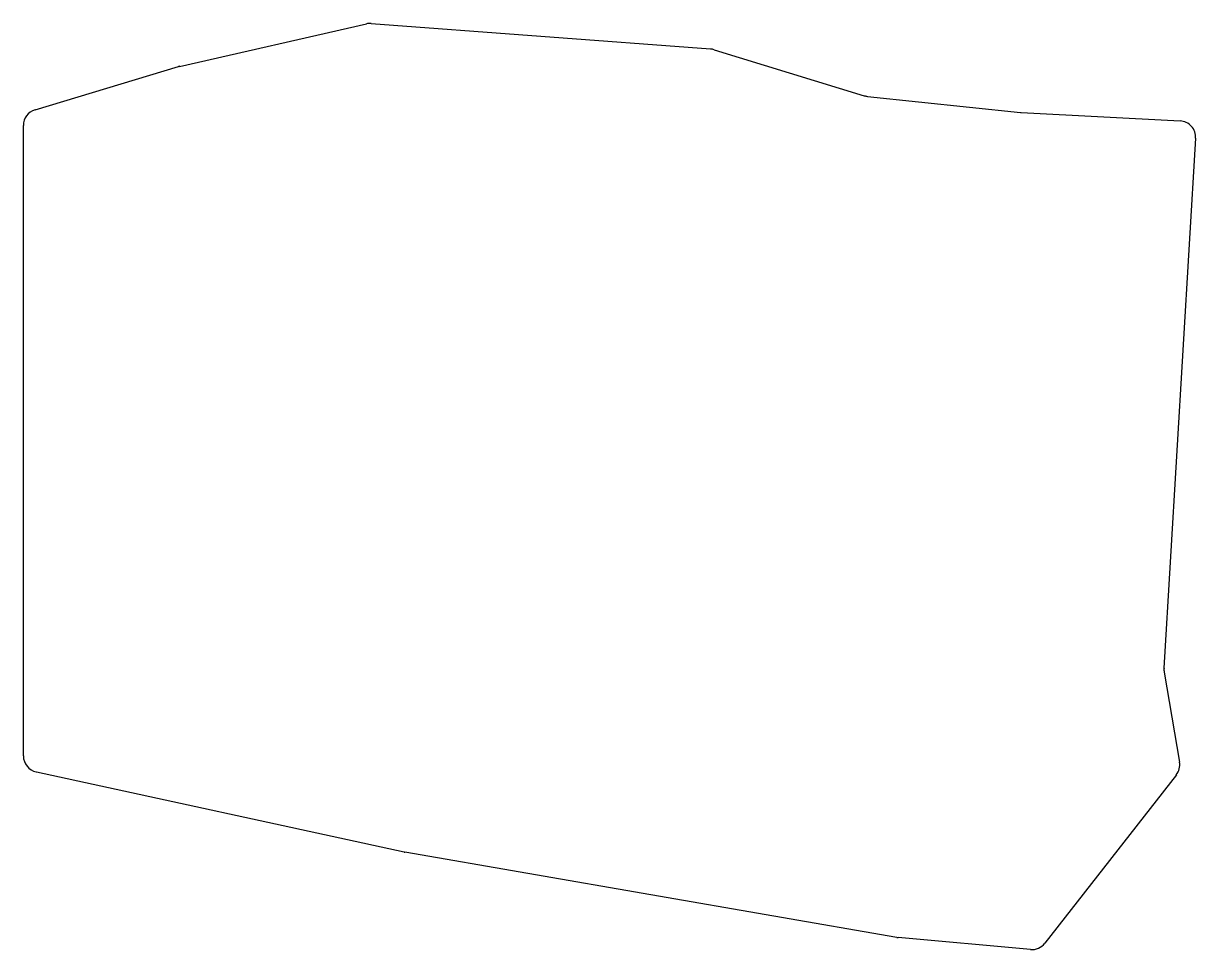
# Model space of a CAD drawing. Header units: millimetres. Extents: x -12 to 132, y -34 to 79.
import ezdxf

# ---------------------------------------------------------------- set-up
doc = ezdxf.new("R2010")
doc.units = ezdxf.units.MM

msp = doc.modelspace()

# ---------------------------------------------------------------- linework, layer by layer
for p, q in [((7.54, 74.26), (30.33, 79.44)), ((30.93, 79.49), (72.35, 76.38)), ((72.78, 76.29), (91.11, 70.67)), ((-10.1, 68.95), (7.41, 74.22)), ((91.49, 70.59), (110.16, 68.62)), ((110.27, 68.61), (129.65, 67.6)), ((-11.53, -9.91), (-11.53, 67.04)), ((131.54, 65.48), (127.69, 0.79)), ((127.72, 0.33), (129.6, -10.65)), ((34.94, -21.64), (-9.95, -11.87)), ((129.2, -12.22), (113.15, -32.77)), ((95.07, -32.06), (35.03, -21.66)), ((111.39, -33.53), (95.23, -32.08))]:
    msp.add_line(p, q)
for centre, start, end in [((30.78, 77.49), 85.7024, 102.8276), ((72.2, 74.38), 72.9283, 85.7024), ((7.99, 72.31), 102.8276, 106.7407), ((91.7, 72.58), 252.9283, 263.9872), ((-9.53, 67.04), 106.7407, 180), ((110.37, 70.61), 263.9872, 267), ((129.55, 65.6), 356.5941, 87), ((129.69, 0.67), 176.5941, 189.7065), ((-9.53, -9.91), 180, 257.7176), ((127.62, -10.99), 322, 9.7065), ((35.37, -19.69), 257.7176, 260.173), ((95.41, -30.09), 260.173, 264.8652), ((111.57, -31.54), 264.8652, 322)]:
    msp.add_arc(centre, 2, start, end)

doc.saveas('drawing.dxf')
